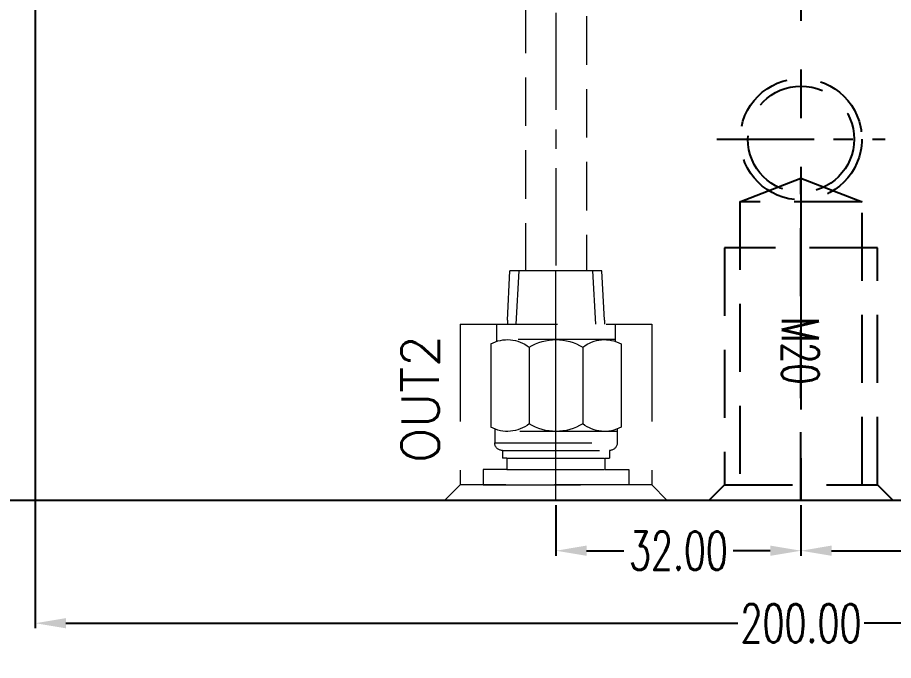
# Model space of a CAD drawing. Header units: inches. Extents: x 157915 to 159347, y -49911 to -48898.
# Drawn here: x 158975.8 to 159090.2, y -49422.8 to -49338.8 of the extents above; entities that cross this region are included whole.
import ezdxf
from ezdxf.enums import TextEntityAlignment as Align

# ---------------------------------------------------------------- set-up
doc = ezdxf.new("R2010")
doc.units = ezdxf.units.IN
doc.header["$LTSCALE"] = 2
doc.header["$MEASUREMENT"] = 0
doc.header["$PDMODE"] = 3
doc.header["$PDSIZE"] = 0.3125
for name, pattern in [('ACAD_ISO08W100', [36, 24, -3, 6, -3]), ('CENTER', [50.8, 31.75, -6.35, 6.35, -6.35]), ('HIDDEN', [9.525, 6.35, -3.175])]:
    doc.linetypes.add(name, pattern=pattern)
doc.layers.get('0').update_dxf_attribs({"linetype": 'CONTINUOUS'})
doc.layers.get('Defpoints').update_dxf_attribs({"linetype": 'CONTINUOUS'})
for name, color, linetype in [('5', 5, 'CONTINUOUS'), ('CL', 1, 'ACAD_ISO08W100'), ('COOL', 171, 'CONTINUOUS'), ('WT', 4, 'CONTINUOUS')]:
    doc.layers.add(name, color=color, linetype=linetype)
doc.layers.add('dim', color=3, linetype='CONTINUOUS', lineweight=15)
doc.layers.add('WR', color=122, linetype='HIDDEN', lineweight=18)
doc.styles.get("Standard").update_dxf_attribs({"font": 'txt.shx', "width": 0.67})
doc.dimstyles.new('2.00', dxfattribs={"dimtxt": 5, "dimasz": 4, "dimexe": 0.666, "dimexo": 0.626, "dimgap": 1, "dimtad": 0, "dimzin": 0, "dimdsep": 46, "dimtxsty": 'Standard', "dimcen": 0.09, "dimclrd": 3, "dimclre": 3, "dimclrt": 7, "dimazin": 0, "dimtfac": 1, "dimtofl": 0, "dimtmove": 0, "dimatfit": 0, "dimfxl": 0, "dimtolj": 1, "dimtzin": 0, "dimarcsym": 0})

# ---------------------------------------------------------------- blocks, each defined once
blk = doc.blocks.new('*D35394')
at = {"layer": 'Defpoints', "color": 0}
for p in [(158903.1, -49398.87), (159253.1, -49398.87), (158903.1, -49426.84)]:
    blk.add_point(p, dxfattribs=at)
at = {"layer": 'dim', "color": 3, "linetype": 'ByBlock', "lineweight": -2}
for p, q in [((158903.1, -49399.49), (158903.1, -49427.51)), ((159253.1, -49399.49), (159253.1, -49427.51)), ((158907.1, -49426.84), (159069.57, -49426.84)), ((159249.1, -49426.84), (159086.64, -49426.84))]:
    blk.add_line(p, q, dxfattribs=at)
at = {"layer": 'dim', "color": 3, "linetype": 'ByBlock'}
for points in [[(158907.1, -49426.18), (158907.1, -49427.51), (158903.1, -49426.84)], [(159249.1, -49427.51), (159249.1, -49426.18), (159253.1, -49426.84)]]:
    blk.add_solid(points, dxfattribs=at)
at = {"layer": 'dim', "color": 7, "linetype": 'ByBlock', "insert": (159078.1, -49426.84), "char_height": 5, "attachment_point": 5}
blk.add_mtext('\\A1;350.00', dxfattribs=at)
blk = doc.blocks.new('*D35395')
at = {"layer": 'Defpoints', "color": 0}
for p in [(158978.1, -49313.24), (159178.1, -49318.87), (158978.1, -49417.94)]:
    blk.add_point(p, dxfattribs=at)
at = {"layer": 'dim', "color": 3, "linetype": 'ByBlock', "lineweight": -2}
for p, q in [((158978.1, -49313.86), (158978.1, -49418.6)), ((159178.1, -49319.49), (159178.1, -49418.6)), ((158982.1, -49417.94), (159069.85, -49417.94)), ((159174.1, -49417.94), (159086.36, -49417.94))]:
    blk.add_line(p, q, dxfattribs=at)
at = {"layer": 'dim', "color": 3, "linetype": 'ByBlock'}
for points in [[(158982.1, -49417.27), (158982.1, -49418.6), (158978.1, -49417.94)], [(159174.1, -49418.6), (159174.1, -49417.27), (159178.1, -49417.94)]]:
    blk.add_solid(points, dxfattribs=at)
at = {"layer": 'dim', "color": 7, "linetype": 'ByBlock', "insert": (159078.1, -49417.94), "char_height": 5, "attachment_point": 5}
blk.add_mtext('\\A1;200.00', dxfattribs=at)
blk = doc.blocks.new('*D37453')
at = {"layer": 'Defpoints', "color": 0}
for p in [(159046.1, -49401.87), (159078.1, -49401.87), (159046.1, -49408.46)]:
    blk.add_point(p, dxfattribs=at)
at = {"layer": 'dim', "color": 3, "linetype": 'ByBlock', "lineweight": -2}
for p, q in [((159046.1, -49402.49), (159046.1, -49409.13)), ((159078.1, -49402.49), (159078.1, -49409.13)), ((159050.1, -49408.46), (159054.96, -49408.46)), ((159074.1, -49408.46), (159069.25, -49408.46))]:
    blk.add_line(p, q, dxfattribs=at)
at = {"layer": 'dim', "color": 3, "linetype": 'ByBlock'}
for points in [[(159050.1, -49407.79), (159050.1, -49409.13), (159046.1, -49408.46)], [(159074.1, -49409.13), (159074.1, -49407.79), (159078.1, -49408.46)]]:
    blk.add_solid(points, dxfattribs=at)
at = {"layer": 'dim', "color": 7, "linetype": 'ByBlock', "insert": (159062.1, -49408.46), "char_height": 5, "attachment_point": 5}
blk.add_mtext('\\A1;32.00', dxfattribs=at)
blk = doc.blocks.new('*D37454')
at = {"layer": 'Defpoints', "color": 0}
for p in [(159078.1, -49401.87), (159130.1, -49401.87), (159130.1, -49408.46)]:
    blk.add_point(p, dxfattribs=at)
at = {"layer": 'dim', "color": 3, "linetype": 'ByBlock', "lineweight": -2}
for p, q in [((159078.1, -49402.49), (159078.1, -49409.13)), ((159130.1, -49402.49), (159130.1, -49409.13)), ((159082.1, -49408.46), (159096.96, -49408.46)), ((159126.1, -49408.46), (159111.25, -49408.46))]:
    blk.add_line(p, q, dxfattribs=at)
at = {"layer": 'dim', "color": 3, "linetype": 'ByBlock'}
for points in [[(159082.1, -49407.79), (159082.1, -49409.13), (159078.1, -49408.46)], [(159126.1, -49409.13), (159126.1, -49407.79), (159130.1, -49408.46)]]:
    blk.add_solid(points, dxfattribs=at)
at = {"layer": 'dim', "color": 7, "linetype": 'ByBlock', "insert": (159104.1, -49408.46), "char_height": 5, "attachment_point": 5}
blk.add_mtext('\\A1;52.00', dxfattribs=at)
blk = doc.blocks.new('20150129.111502')
at = {"layer": '5', "color": 122, "linetype": 'HIDDEN', "lineweight": 0}
for p, q in [((0, 14.5), (0, -14.5)), ((2, 12.5), (0, 14.5)), ((2, 12.5), (2, -12.5)), ((23, 12.5), (2, 12.5)), ((23, -12.5), (23, 12.5)), ((2, -9.5), (2, 9.5)), ((4.01, 9.5), (2, 9.5)), ((4.01, 6.4), (4.01, 9.5)), ((20.43, 8.5), (9.57, 8.5)), ((5.51, 6.4), (5.51, 7)), ((6.51, 7), (5.51, 7)), ((5.51, 6.4), (5.51, 7)), ((6.51, -7), (6.51, 7)), ((7.51, -8), (7.51, 8)), ((9.33, 8), (7.51, 8)), ((9, 8), (9, -8)), ((23, 7.75), (20.77, 7.75)), ((21, 7.75), (21, -7.75)), ((4.01, -6.4), (4.01, 6.4)), ((5.51, 6.4), (4.01, 6.4)), ((5.51, -6.4), (5.51, 6.4)), ((23.56, 6.35), (23, 6.35)), ((23.56, 6.35), (30, 6.01)), ((30, 6.01), (30, -6.01)), ((23, 5.19), (30, 4.82)), ((20.01, 3.5), (9.99, 3.5)), ((20.01, -3.5), (9.99, -3.5)), ((23, -5.19), (30, -4.82)), ((5.51, -6.4), (4.01, -6.4)), ((4.01, -6.4), (4.01, -9.5)), ((5.51, -6.4), (5.51, -7)), ((5.51, -6.4), (5.51, -7)), ((23.56, -6.35), (23, -6.35)), ((23.56, -6.35), (30, -6.01)), ((6.51, -7), (5.51, -7)), ((9.33, -8), (7.51, -8)), ((23, -7.75), (20.77, -7.75)), ((20.43, -8.5), (9.57, -8.5)), ((4.01, -9.5), (2, -9.5)), ((2, -12.5), (0, -14.5)), ((23, -12.5), (2, -12.5))]:
    blk.add_line(p, q, dxfattribs=at)
at = {"layer": '5', "color": 122, "linetype": 'CENTER', "lineweight": 0, "ltscale": 0.5}
blk.add_line((0, 0), (30, 0), dxfattribs=at)
at = {"layer": '5', "color": 122, "linetype": 'HIDDEN', "lineweight": 0}
for centre, radius, start, end in [((13.47, 6.32), 4.47, 150.752, 219.0183), ((16.53, 6.32), 4.47, 320.9817, 29.248), ((7.51, 7), 1, 90, 180), ((15.66, 0), 6.66, 148.3016, 211.6984), ((14.34, 0), 6.66, 328.3016, 31.6984), ((13.47, -6.32), 4.47, 140.9817, 209.248), ((16.53, -6.32), 4.47, 330.752, 39.0183), ((7.51, -7), 1, 180, 270)]:
    blk.add_arc(centre, radius, start, end, dxfattribs=at)

msp = doc.modelspace()

# ---------------------------------------------------------------- linework, layer by layer
at = {"color": 8, "linetype": 'CENTER', "ltscale": 0.2}
msp.add_line((159067.104, -49354.668), (159089.104, -49354.668), dxfattribs=at)
at = {"color": 8, "linetype": 'HIDDEN', "ltscale": 0.7}
for p, q in [((159070.104, -49362.868), (159078.104, -49359.771)), ((159078.104, -49401.868), (159078.104, -49359.771)), ((159078.104, -49359.771), (159086.104, -49362.868)), ((159070.104, -49362.868), (159070.104, -49399.868)), ((159086.104, -49362.868), (159070.104, -49362.868)), ((159086.104, -49399.868), (159086.104, -49362.868)), ((159068.104, -49368.868), (159068.104, -49399.868)), ((159088.104, -49368.868), (159068.104, -49368.868)), ((159088.104, -49399.868), (159088.104, -49368.868)), ((159066.104, -49401.868), (159068.104, -49399.868)), ((159068.104, -49399.868), (159088.104, -49399.868)), ((159090.104, -49401.868), (159088.104, -49399.868)), ((159066.104, -49401.868), (159090.104, -49401.868))]:
    msp.add_line(p, q, dxfattribs=at)
msp.add_line((158906.104, -49401.868), (159250.104, -49401.868))
for radius in [7.938, 6.938]:
    msp.add_circle((159078.104, -49354.668), radius, dxfattribs=at)
at = {"layer": 'CL', "color": 7, "linetype": 'CENTER', "ltscale": 0.5}
msp.add_line((159078.104, -48951.868), (159078.104, -49401.868), dxfattribs=at)
at = {"layer": 'WR', "linetype": 'HIDDEN', "ltscale": 0.5}
for p, q in [((159050.104, -49252.868), (159050.104, -49371.868)), ((159042.104, -49260.868), (159042.104, -49371.868))]:
    msp.add_line(p, q, dxfattribs=at)
at = {"layer": 'WR', "linetype": 'CENTER', "ltscale": 0.2}
msp.add_line((159046.104, -49256.868), (159046.104, -49371.868), dxfattribs=at)

# ---------------------------------------------------------------- block references
at = {"layer": 'WT', "linetype": 'ByBlock', "xscale": -0.9999999999999991, "rotation": -90}
msp.add_blockref('20150129.111502', (159046.104, -49401.868), dxfattribs=at)

# ---------------------------------------------------------------- texts
at = {"color": 8, "linetype": 'HIDDEN', "ltscale": 0.7, "insert": (159075.616, -49377.916), "char_height": 4.8, "width": 14.1924, "attachment_point": 7, "rotation": 270}
msp.add_mtext('M20', dxfattribs=at)
at = {"layer": 'COOL', "color": 4}
msp.add_text('OUT2', height=4.8768, rotation=450, dxfattribs=at).set_placement((159028.384, -49388.632), align=Align.MIDDLE)

# ---------------------------------------------------------------- dimensions: what is measured, and where the dimension line sits
at = {"layer": 'dim', "linetype": 'ByBlock'}
for base, p1, p2, picture, middle in [((158978.104, -49417.937), (159178.104, -49318.867), (158978.104, -49313.238), '*D35395', (159078.104, -49417.937)), ((158903.104, -49426.844), (159253.104, -49398.868), (158903.104, -49398.868), '*D35394', (159078.104, -49426.844))]:
    dim = msp.add_linear_dim(base=base, p1=p1, p2=p2, angle=180, dimstyle='2.00', dxfattribs=at)
    dim.commit()
    dim.dimension.update_dxf_attribs({"geometry": picture, "text_midpoint": middle, "dimtype": 160})
for base, p2, picture, middle in [((159046.104, -49408.461), (159046.104, -49401.868), '*D37453', (159062.104, -49408.461)), ((159130.104, -49408.461), (159130.104, -49401.868), '*D37454', (159104.104, -49408.461))]:
    dim = msp.add_linear_dim(base=base, p1=(159078.104, -49401.868), p2=p2, dimstyle='2.00', dxfattribs=at)
    dim.commit()
    dim.dimension.update_dxf_attribs({"geometry": picture, "text_midpoint": middle})

doc.saveas('drawing.dxf')
